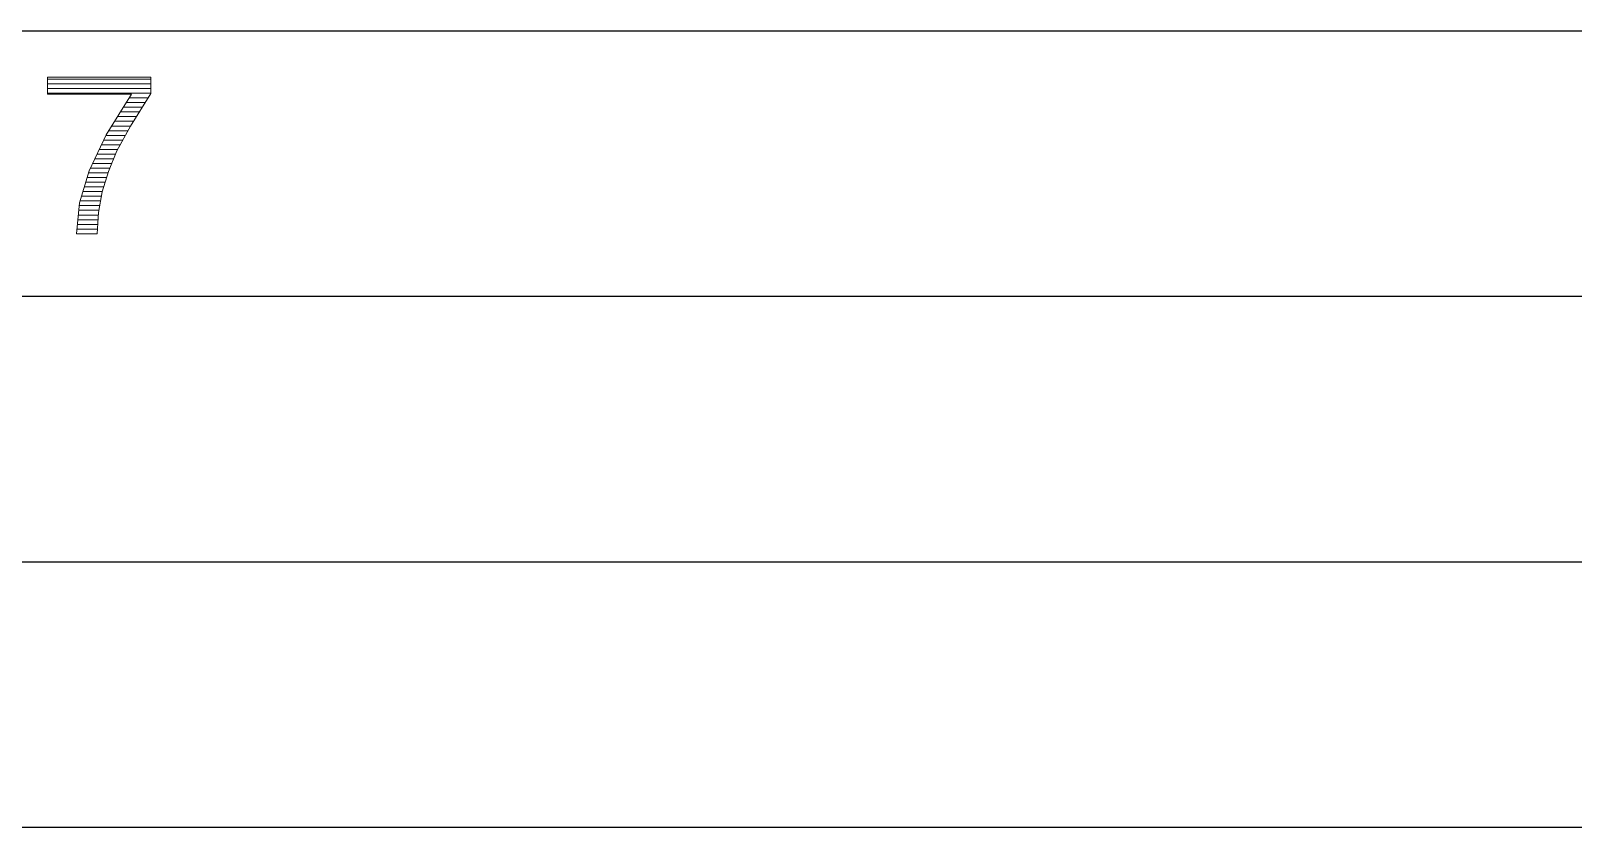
# Model space of a CAD drawing. Header units: millimetres. Extents: x 20 to 410, y 10 to 287.
# Drawn here: x 124.5 to 144.26, y 37.2 to 47.4 of the extents above; entities that cross this region are included whole.
import ezdxf

# ---------------------------------------------------------------- set-up
doc = ezdxf.new("R2010")
doc.units = ezdxf.units.MM
doc.layers.add('DUENN', color=7, linetype='Continuous', lineweight=25)
doc.layers.add('TEXT', color=7, linetype='Continuous', lineweight=13)

msp = doc.modelspace()

# ---------------------------------------------------------------- linework, layer by layer
at = {"layer": 'DUENN', "lineweight": 25}
for points in [[(20, 47.4), (200, 47.4)], [(20, 44), (200, 44)], [(20, 40.6), (200, 40.6)], [(20, 37.2), (200, 37.2)]]:
    msp.add_lwpolyline(points, dxfattribs=at)
at = {"layer": 'TEXT', "lineweight": 13}
for p, q in [((124.713, 46.781), (126.039, 46.781)), ((124.713, 46.721), (126.039, 46.721)), ((124.713, 46.661), (126.039, 46.661)), ((124.713, 46.601), (126.039, 46.601)), ((125.724, 46.481), (125.966, 46.481)), ((125.762, 46.541), (126.003, 46.541)), ((125.574, 46.241), (125.815, 46.241)), ((125.611, 46.301), (125.853, 46.301)), ((125.649, 46.361), (125.89, 46.361)), ((125.686, 46.421), (125.928, 46.421)), ((125.461, 46.061), (125.712, 46.061)), ((125.498, 46.121), (125.745, 46.121)), ((125.536, 46.181), (125.778, 46.181)), ((125.376, 45.881), (125.615, 45.881)), ((125.404, 45.941), (125.647, 45.941)), ((125.433, 46.001), (125.68, 46.001)), ((125.261, 45.641), (125.512, 45.641)), ((125.29, 45.701), (125.537, 45.701)), ((125.319, 45.761), (125.562, 45.761)), ((125.347, 45.821), (125.587, 45.821)), ((125.203, 45.461), (125.452, 45.461)), ((125.22, 45.521), (125.47, 45.521)), ((125.238, 45.581), (125.489, 45.581)), ((125.15, 45.281), (125.404, 45.281)), ((125.167, 45.341), (125.416, 45.341)), ((125.185, 45.401), (125.434, 45.401)), ((125.108, 45.041), (125.365, 45.041)), ((125.115, 45.101), (125.372, 45.101)), ((125.121, 45.161), (125.383, 45.161)), ((125.132, 45.221), (125.394, 45.221)), ((125.09, 44.861), (125.355, 44.861)), ((125.096, 44.921), (125.358, 44.921)), ((125.102, 44.981), (125.362, 44.981)), ((125.084, 44.801), (125.351, 44.801))]:
    msp.add_line(p, q, dxfattribs=at)
msp.add_lwpolyline([(126.039, 46.599), (125.777, 46.18), (125.604, 45.862), (125.494, 45.598), (125.414, 45.337), (125.367, 45.073), (125.351, 44.8), (125.084, 44.8), (125.124, 45.195), (125.246, 45.609), (125.464, 46.067), (125.791, 46.589), (124.713, 46.589), (124.713, 46.807), (126.039, 46.807), (126.039, 46.599)], close=True, dxfattribs=at)

doc.saveas('drawing.dxf')
